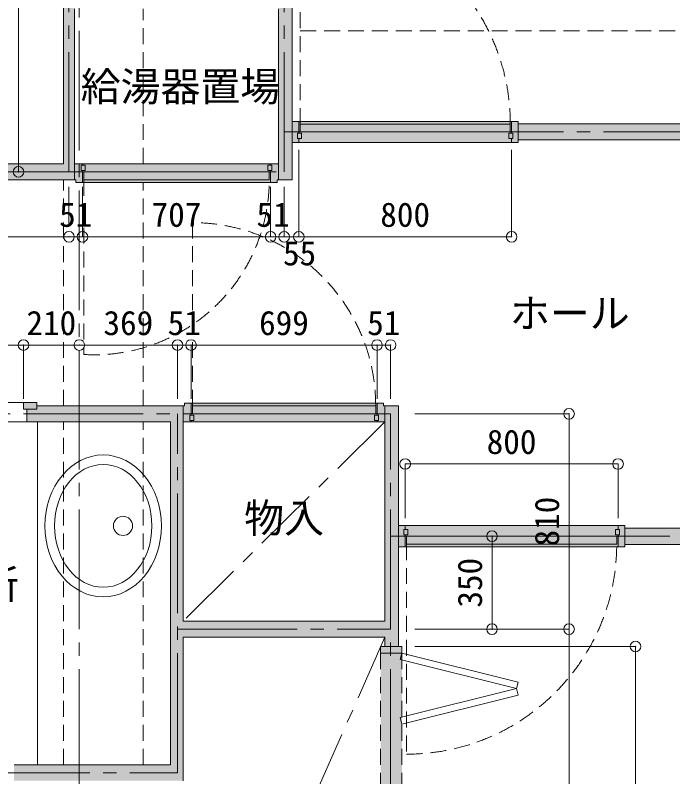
# Model space of a CAD drawing. Units: millimetres at full size, sheet at 1:50. Extents: x -9674 to 9699, y -6794 to 6791.
# Drawn here: x 1677 to 4148, y -1009 to 1855 of the extents above; entities that cross this region are included whole.
import ezdxf
from ezdxf.enums import TextEntityAlignment as Align

# ---------------------------------------------------------------- set-up
doc = ezdxf.new("R2010")
doc.units = ezdxf.units.MM
doc.header["$LTSCALE"] = 50
doc.header["$PDMODE"] = 32
doc.header["$PDSIZE"] = 40
for name, pattern in [('CHAIN1', [8, 5, -1, 1, -1]), ('CHAIN2', [12, 9, -1, 1, -1]), ('DASHED1', [1.8, 1.2, -0.6])]:
    doc.linetypes.add(name, pattern=pattern)
for name, color, linetype, lineweight in [('1-0_芯', 7, 'CHAIN2', 9), ('1-2_間仕切', 3, 'Continuous', 18), ('1-3_建具', 3, 'Continuous', 18), ('1-5_設備', 7, 'Continuous', 9), ('1-7_その他', 7, 'DASHED1', 9), ('1-A_文字', 7, 'Continuous', 9), ('1-B_寸法', 7, 'Continuous', 9), ('1-C_梁', 7, 'DASHED1', 9)]:
    doc.layers.add(name, color=color, linetype=linetype, lineweight=lineweight)
doc.layers.add('4-2', color=4, linetype='Continuous')
doc.styles.add('ＭＳ ゴシック', font='')
doc.styles.get('ＭＳ ゴシック').set_extended_font_data('MS Gothic')

msp = doc.modelspace()

# ---------------------------------------------------------------- linework, layer by layer
at = {"layer": '1-0_芯'}
for p, q in [((1917.5, -3454.44), (1917.5, 4765.56)), ((2687.5, 1265.56), (2687.5, 4765.56)), ((1878.5, 1265.56), (1878.5, 3765.56)), ((2687.5, 1415.56), (8517.5, 1415.56)), ((-892.5, 1265.56), (2687.5, 1265.56)), ((-8492.5, 355.56), (3087.5, 355.56)), ((2286.5, -994.44), (2286.5, 355.56)), ((3087.5, -3454.44), (3087.5, 355.56)), ((3087.5, -104.44), (8517.5, -104.44)), ((2286.5, -454.44), (3087.5, -454.44)), ((-892.5, -994.44), (2286.5, -994.44))]:
    msp.add_line(p, q, dxfattribs=at)
at = {"layer": '1-2_間仕切'}
for p, q in [((1857.5, 2905.56), (1857.5, 1295.56)), ((2717.5, 1235.56), (2717.5, 1925.56)), ((1899.5, 1878.56), (1899.5, 1235.56)), ((2666.5, 1878.56), (2666.5, 1235.56)), ((5552.5, 1446.56), (3567.5, 1446.56)), ((5552.5, 1385.56), (3567.5, 1385.56)), ((1003.5, 1295.56), (1857.5, 1295.56)), ((1003.5, 1235.56), (1887.5, 1235.56)), ((1904.5, 1235.56), (1848.5, 1235.56)), ((2717.5, 1235.56), (2661.5, 1235.56)), ((1720, 373.06), (1720, 325.56)), ((1757.5, 385.56), (2312.5, 385.56)), ((2307.5, -424.44), (2307.5, 385.56)), ((3061.5, 385.56), (3117.5, 385.56)), ((3066.5, -424.44), (3066.5, 385.56)), ((3117.5, -519.44), (3117.5, 385.56)), ((2260, 325.56), (1720, 325.56)), ((2260, -964.44), (2260, 325.56)), ((5552.5, -74.44), (3967.5, -74.44)), ((5552.5, -135.44), (3967.5, -135.44)), ((2307.5, -424.44), (3066.5, -424.44)), ((2307.5, -484.44), (3066.5, -484.44)), ((2307.5, -1024.44), (2307.5, -484.44)), ((3066.5, -519.44), (3066.5, -484.44)), ((1672.5, -964.44), (2260, -964.44))]:
    msp.add_line(p, q, dxfattribs=at)
at = {"layer": '1-3_建具', "color": 7, "linetype": 'DASHED1', "lineweight": 9}
for p, q in [((2747.5, 1445.56), (2747.5, 2235.56)), ((1934.5, 1235.56), (1934.5, 578.72)), ((2342.5, 385.56), (2342.5, 1074.56)), ((3147.5, -134.44), (3147.5, -924.44)), ((3050, -544.44), (3050, -2294.44)), ((3130, -544.44), (3130, -2294.44))]:
    msp.add_line(p, q, dxfattribs=at)
at = {"layer": '1-3_建具'}
for p, q in [((2742.5, 1410.56), (2742.5, 1455.56)), ((2747.5, 1445.56), (2747.5, 1415.56)), ((3537.5, 1445.56), (2747.5, 1445.56)), ((3537.5, 1415.56), (3537.5, 1445.56)), ((3567.5, 1455.56), (3542.5, 1455.56)), ((3542.5, 1410.56), (3542.5, 1455.56)), ((3567.5, 1455.56), (3567.5, 1375.56)), ((2737.5, 1410.56), (2737.5, 1390.56)), ((2737.5, 1410.56), (2752.5, 1410.56)), ((2747.5, 1415.56), (3537.5, 1415.56)), ((2752.5, 1410.56), (2752.5, 1390.56)), ((3532.5, 1410.56), (3532.5, 1390.56)), ((3547.5, 1410.56), (3532.5, 1410.56)), ((3547.5, 1390.56), (3547.5, 1410.56)), ((2742.5, 1375.56), (2717.5, 1375.56)), ((2737.5, 1390.56), (2752.5, 1390.56)), ((2742.5, 1390.56), (2742.5, 1375.56)), ((3532.5, 1390.56), (3547.5, 1390.56)), ((3542.5, 1390.56), (3542.5, 1375.56)), ((3567.5, 1375.56), (3542.5, 1375.56)), ((1929.5, 1295.56), (1899.5, 1295.56)), ((1924.5, 1290.56), (1939.5, 1290.56)), ((1924.5, 1270.56), (1924.5, 1290.56)), ((1929.5, 1295.56), (1929.5, 1290.56)), ((1939.5, 1270.56), (1939.5, 1290.56)), ((2626.5, 1270.56), (2626.5, 1290.56)), ((2641.5, 1290.56), (2626.5, 1290.56)), ((2636.5, 1295.56), (2666.5, 1295.56)), ((2636.5, 1295.56), (2636.5, 1290.56)), ((2641.5, 1270.56), (2641.5, 1290.56)), ((1924.5, 1270.56), (1939.5, 1270.56)), ((1929.5, 1270.56), (1929.5, 1225.56)), ((1934.5, 1235.56), (1934.5, 1265.56)), ((1934.5, 1265.56), (2631.5, 1265.56)), ((2641.5, 1270.56), (2626.5, 1270.56)), ((2631.5, 1235.56), (2631.5, 1265.56)), ((2636.5, 1270.56), (2636.5, 1225.56)), ((1904.5, 1235.56), (1904.5, 1225.56)), ((2631.5, 1235.56), (1934.5, 1235.56)), ((2661.5, 1235.56), (2661.5, 1225.56)), ((1929.5, 1225.56), (1904.5, 1225.56)), ((2636.5, 1225.56), (2661.5, 1225.56)), ((1707.5, 398.06), (1757.5, 398.06)), ((1707.5, 398.06), (1707.5, 373.06)), ((1707.5, 373.06), (1757.5, 373.06)), ((1757.5, 398.06), (1757.5, 373.06)), ((2337.5, 395.56), (2312.5, 395.56)), ((2312.5, 385.56), (2312.5, 395.56)), ((2337.5, 350.56), (2337.5, 395.56)), ((2342.5, 385.56), (2342.5, 355.56)), ((2342.5, 385.56), (3031.5, 385.56)), ((3031.5, 385.56), (3031.5, 355.56)), ((3036.5, 395.56), (3061.5, 395.56)), ((3036.5, 350.56), (3036.5, 395.56)), ((3061.5, 385.56), (3061.5, 395.56)), ((2332.5, 350.56), (2332.5, 330.56)), ((2332.5, 350.56), (2347.5, 350.56)), ((3031.5, 355.56), (2342.5, 355.56)), ((2347.5, 350.56), (2347.5, 330.56)), ((3026.5, 350.56), (3026.5, 330.56)), ((3041.5, 350.56), (3026.5, 350.56)), ((3041.5, 350.56), (3041.5, 330.56)), ((2337.5, 325.56), (2307.5, 325.56)), ((2332.5, 330.56), (2347.5, 330.56)), ((2337.5, 325.56), (2337.5, 330.56)), ((3041.5, 330.56), (3026.5, 330.56)), ((3036.5, 325.56), (3036.5, 330.56)), ((3036.5, 325.56), (3066.5, 325.56)), ((3142.5, -64.44), (3117.5, -64.44)), ((3137.5, -79.44), (3152.5, -79.44)), ((3137.5, -99.44), (3137.5, -79.44)), ((3142.5, -79.44), (3142.5, -64.44)), ((3152.5, -99.44), (3152.5, -79.44)), ((3932.5, -79.44), (3947.5, -79.44)), ((3932.5, -99.44), (3932.5, -79.44)), ((3967.5, -64.44), (3942.5, -64.44)), ((3942.5, -79.44), (3942.5, -64.44)), ((3947.5, -79.44), (3947.5, -99.44)), ((3967.5, -144.44), (3967.5, -64.44)), ((3137.5, -99.44), (3152.5, -99.44)), ((3142.5, -99.44), (3142.5, -144.44)), ((3147.5, -134.44), (3147.5, -104.44)), ((3147.5, -104.44), (3937.5, -104.44)), ((3947.5, -99.44), (3932.5, -99.44)), ((3937.5, -104.44), (3937.5, -134.44)), ((3942.5, -99.44), (3942.5, -144.44)), ((3937.5, -134.44), (3147.5, -134.44)), ((3967.5, -144.44), (3942.5, -144.44))]:
    msp.add_line(p, q, dxfattribs=at)
at = {"layer": '1-3_建具', "color": 7, "lineweight": 9}
for p, q in [((3542.5, 1455.56), (2742.5, 1455.56)), ((2742.5, 1375.56), (3542.5, 1375.56)), ((2636.5, 1295.56), (1929.5, 1295.56)), ((1929.5, 1225.56), (2636.5, 1225.56)), ((1707.5, 398.06), (957.5, 398.06)), ((3036.5, 395.56), (2337.5, 395.56)), ((945, 325.56), (1720, 325.56)), ((2337.5, 325.56), (3036.5, 325.56)), ((3142.5, -64.44), (3942.5, -64.44)), ((3942.5, -144.44), (3142.5, -144.44)), ((3130, -519.44), (3050, -519.44)), ((3130, -544.44), (3130, -519.44)), ((3123.94, -568.69), (3130, -544.44)), ((3123.94, -568.69), (3560.5, -677.83)), ((3566.56, -653.58), (3130, -544.44)), ((3560.5, -677.83), (3566.56, -653.58)), ((3123.94, -786.97), (3560.5, -677.83)), ((3560.5, -677.83), (3566.56, -702.09)), ((3566.56, -702.09), (3130, -811.23)), ((3123.94, -786.97), (3130, -811.23))]:
    msp.add_line(p, q, dxfattribs=at)
at = {"layer": '1-3_建具'}
for points in [[(2742.5, 1455.56), (2717.5, 1455.56), (2717.5, 1375.56)], [(3142.5, -144.44), (3117.5, -144.44), (3117.5, -64.44)]]:
    msp.add_lwpolyline(points, dxfattribs=at)
at = {"layer": '1-3_建具', "color": 7, "lineweight": 9}
msp.add_lwpolyline([(3130, -544.44), (3050, -544.44), (3050, -519.44)], dxfattribs=at)
at = {"layer": '1-3_建具', "color": 7, "linetype": 'DASHED1', "lineweight": 9}
for centre, radius, start, end in [((2747.5, 1445.56), 790, 0, 90), ((1973.5, 1235.56), 658, 266.60206, 0), ((2342.5, 385.56), 689, 0, 90), ((3147.5, -134.44), 790, 270, 360)]:
    msp.add_arc(centre, radius, start, end, dxfattribs=at)
at = {"layer": '1-5_設備'}
msp.add_line((1760, -964.44), (1760, 325.56), dxfattribs=at)
msp.add_circle((2081.76, -65.92), 36, dxfattribs=at)
for major_axis, ratio in [((0, 267), 0.8202), ((0, 231), 0.7922)]:
    msp.add_ellipse((2007.36, -65.92), major_axis=major_axis, ratio=ratio, dxfattribs=at)
at = {"layer": '1-7_その他', "color": 4, "linetype": 'CHAIN1'}
for p, q in [((3066.5, 325.56), (2307.5, -424.44)), ((3066.5, -484.44), (2250, -2329.44))]:
    msp.add_line(p, q, dxfattribs=at)
at = {"layer": '1-B_寸法'}
for p, q in [((1689.11, 1265.56), (1689.11, 1902.06)), ((2742.5, 1348.05), (2742.5, 1021.41)), ((3542.5, 1348.05), (3542.5, 1021.41)), ((1878.5, 1209.68), (1878.5, 1071.18)), ((1929.5, 1209.68), (1929.5, 1021.41)), ((2636.5, 1209.68), (2636.5, 1021.41)), ((2687.5, 1209.68), (2687.5, 1021.41)), ((1878.5, 1021.41), (978.5, 1021.41)), ((2636.5, 1021.41), (2687.5, 1021.41)), ((2687.5, 1021.41), (2742.5, 1021.41)), ((2742.5, 1021.41), (3542.5, 1021.41)), ((1707.5, 614.09), (957.5, 614.09)), ((1917.5, 614.09), (1707.5, 614.09)), ((1707.5, 411.44), (1707.5, 614.09)), ((2286.5, 614.09), (1917.5, 614.09)), ((2337.5, 614.09), (2286.5, 614.09)), ((2286.5, 411.44), (2286.5, 614.09)), ((2337.5, 614.09), (3036.5, 614.09)), ((2337.5, 411.44), (2337.5, 614.09)), ((3036.5, 614.09), (3087.5, 614.09)), ((3036.5, 411.44), (3036.5, 614.09)), ((3087.5, 411.44), (3087.5, 614.09)), ((3179.14, 355.56), (3758.33, 355.56)), ((3758.33, 355.56), (3758.33, -454.44)), ((3942.5, 166.92), (3142.5, 166.92)), ((3142.5, -36.93), (3142.5, 166.92)), ((3942.5, -36.93), (3942.5, 166.92)), ((3468.74, -454.44), (3468.74, -104.44)), ((3179.14, -454.44), (3758.33, -454.44)), ((3758.33, -454.44), (3758.33, -2454.44)), ((3179.14, -519.44), (4008.33, -519.44)), ((4008.33, -2319.44), (4008.33, -519.44))]:
    msp.add_line(p, q, dxfattribs=at)
msp.add_lwpolyline([(1878.5, 1021.41), (1929.5, 1021.41), (2636.5, 1021.41)], dxfattribs=at)
at = {"layer": '1-B_寸法', "color": 3}
for p in [(1689.11, 1265.56), (1878.5, 1021.41), (1929.5, 1021.41), (2636.5, 1021.41), (2687.5, 1021.41), (2742.5, 1021.41), (3542.5, 1021.41), (1707.5, 614.09), (1917.5, 614.09), (2286.5, 614.09), (2337.5, 614.09), (3036.5, 614.09), (3087.5, 614.09), (3758.33, 355.56), (3142.5, 166.92), (3942.5, 166.92), (3468.74, -104.44), (3468.74, -454.44), (3758.33, -454.44), (4008.33, -519.44)]:
    msp.add_point(p, dxfattribs=at)
at = {"layer": '1-C_梁'}
for p, q in [((2157.5, 1295.56), (2157.5, 1878.56)), ((2747.5, 1795.56), (6507.5, 1795.56)), ((1857.5, 385.56), (1857.5, 1235.56)), ((2157.5, 385.56), (2157.5, 1225.56)), ((1857.5, -964.44), (1857.5, 325.56)), ((2157.5, -964.44), (2157.5, 325.56))]:
    msp.add_line(p, q, dxfattribs=at)
at = {"layer": '4-2'}
for points in [[(1899.5, 1235.56), (1857.5, 1295.56), (1857.5, 2865.56)], [(1857.5, 2865.56), (1899.5, 2865.56), (1899.5, 1235.56)], [(2717.5, 1925.56), (2666.5, 1235.56), (2666.5, 1878.56)], [(2717.5, 1925.56), (2717.5, 1235.56), (2666.5, 1235.56)], [(2717.5, 1375.56), (2717.5, 1455.56), (3567.5, 1375.56), (3567.5, 1455.56)], [(5552.5, 1446.56), (5552.5, 1385.56), (3567.5, 1446.56), (3567.5, 1385.56)], [(1899.5, 1235.56), (1003.5, 1235.56), (1857.5, 1295.56)], [(1003.5, 1235.56), (1003.5, 1295.56), (1857.5, 1295.56)], [(1899.5, 1235.56), (2666.5, 1295.56), (2666.5, 1235.56)], [(1899.5, 1235.56), (1899.5, 1295.56), (2666.5, 1295.56)], [(2661.5, 1235.56), (1904.5, 1225.56), (1904.5, 1235.56)], [(2661.5, 1235.56), (2661.5, 1225.56), (1904.5, 1225.56)], [(1707.5, 373.06), (1707.5, 398.06), (1757.5, 373.06), (1757.5, 398.06)], [(2307.5, 325.56), (1720, 325.56), (1757.5, 373.06)], [(1720, 325.56), (1720, 373.06), (1757.5, 373.06)], [(1757.5, 373.06), (2307.5, 385.56), (2307.5, 325.56)], [(1757.5, 373.06), (1757.5, 385.56), (2307.5, 385.56)], [(3066.5, 325.56), (2307.5, 385.56), (2312.5, 385.56)], [(3066.5, 325.56), (2307.5, 325.56), (2307.5, 385.56)], [(3061.5, 385.56), (3066.5, 325.56), (2312.5, 395.56)], [(2312.5, 395.56), (3061.5, 395.56), (3061.5, 385.56)], [(3066.5, 325.56), (2312.5, 385.56), (2312.5, 395.56)], [(3061.5, 385.56), (3066.5, 385.56), (3066.5, 325.56)], [(3066.5, 385.56), (3117.5, 385.56), (3066.5, -519.44), (3117.5, -519.44)], [(2260, -1024.44), (2307.5, -1024.44), (2260, 325.56), (2307.5, 325.56)], [(3967.5, -144.44), (3967.5, -64.44), (3117.5, -144.44), (3117.5, -64.44)], [(3967.5, -135.44), (3967.5, -74.44), (5552.5, -135.44), (5552.5, -74.44)], [(2307.5, -424.44), (2307.5, -484.44), (3066.5, -424.44), (3066.5, -484.44)], [(3050, -519.44), (3130, -519.44), (3050, -2319.44), (3130, -2319.44)], [(1672.5, -1024.44), (2260, -1024.44), (1672.5, -964.44), (2260, -964.44)]]:
    msp.add_solid(points, dxfattribs=at)

# ---------------------------------------------------------------- texts
at = {"layer": '1-A_文字', "style": 'ＭＳ ゴシック'}
for s, p in [('給湯器置場', (1922.6, 1498.27)), ('ホール', (3536.21, 645.95)), ('物入', (2537, -124.44)), ('洗面所', (1239.08, -373.01))]:
    msp.add_text(s, height=110, dxfattribs=at).set_placement(p, align=Align.BOTTOM_LEFT)
at = {"layer": '1-B_寸法', "style": 'ＭＳ ゴシック'}
for s, p in [('51', (1841.5, 1031.41)), ('707', (2189.25, 1031.41)), ('51', (2583.29, 1031.41)), ('800', (3048.75, 1031.41)), ('55', (2683.11, 886.41)), ('210', (1718.75, 624.09)), ('369', (2008.25, 624.09)), ('51', (2249.5, 624.09)), ('699', (2593.25, 624.09)), ('51', (2999.5, 624.09)), ('800', (3448.75, 176.92))]:
    msp.add_text(s, height=91.64, dxfattribs=at).set_placement(p, align=Align.BOTTOM_LEFT)
for s, p in [('810', (3748.33, -143.19)), ('350', (3458.74, -373.19))]:
    msp.add_text(s, height=91.64, rotation=90, dxfattribs=at).set_placement(p, align=Align.BOTTOM_LEFT)

doc.saveas('drawing.dxf')
